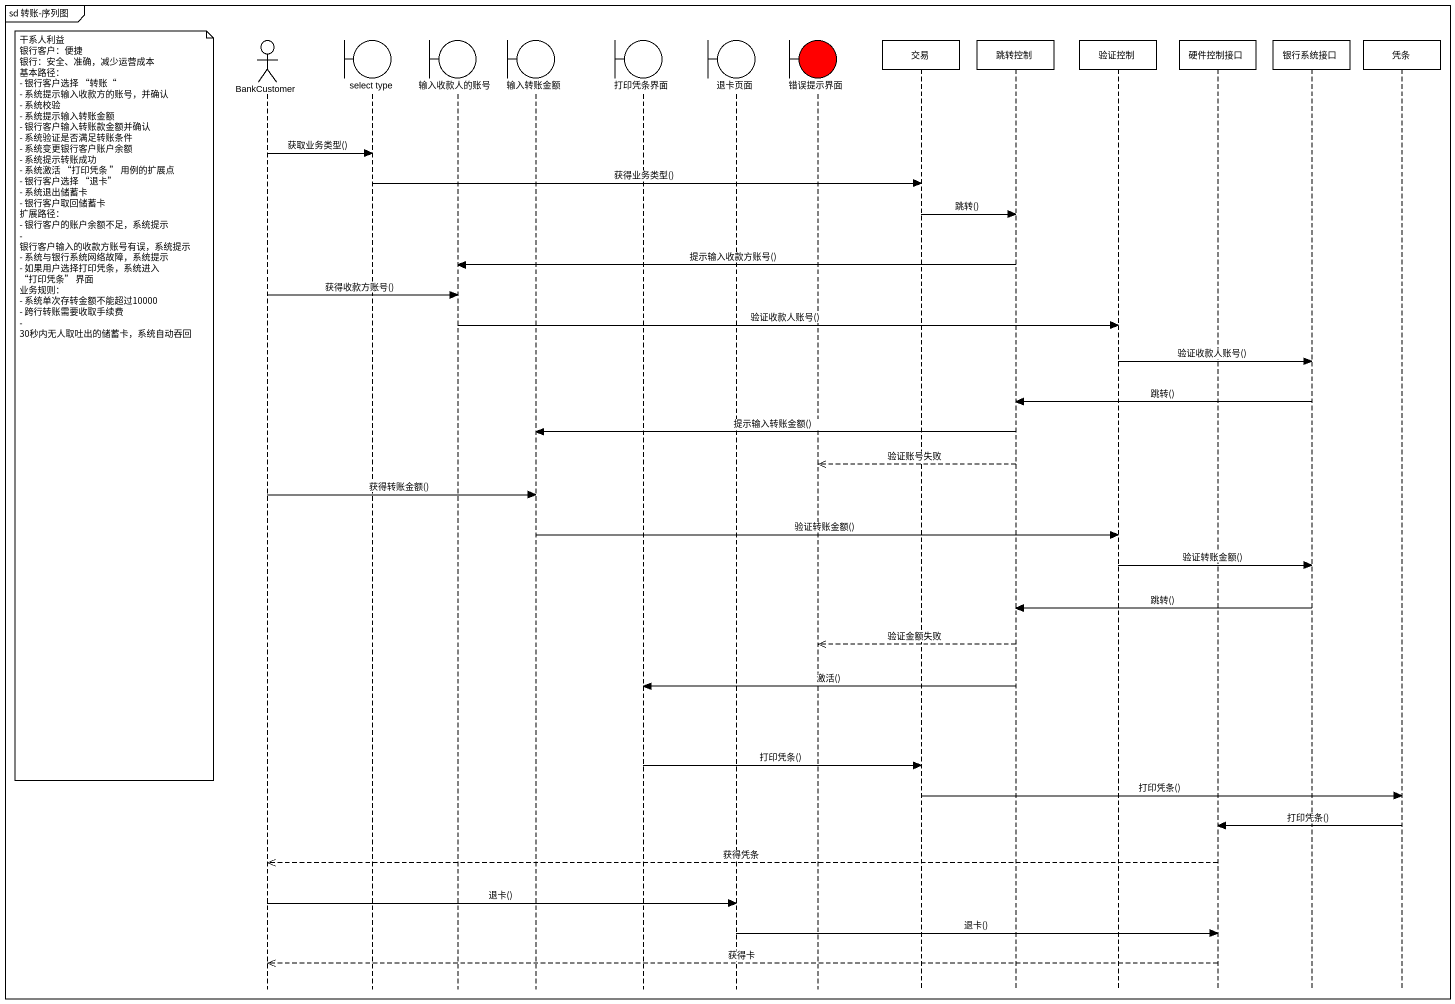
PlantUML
@startuml
mainframe sd 转账-序列图
hide footbox
actor BankCustomer
boundary "select type" as select_type
boundary 输入收款人的账号
boundary 输入转账金额
boundary 打印凭条界面
boundary 退卡页面
boundary 错误提示界面 #FF0000
participant 交易
participant 跳转控制
participant 验证控制
participant 硬件控制接口
participant 银行系统接口
participant 凭条

BankCustomer -> select_type : 获取业务类型()
select_type -> 交易 : 获得业务类型()
交易 -> 跳转控制 : 跳转()
跳转控制 -> 输入收款人的账号 : 提示输入收款方账号()
BankCustomer -> 输入收款人的账号 : 获得收款方账号()
输入收款人的账号 -> 验证控制 : 验证收款人账号()
验证控制 -> 银行系统接口 : 验证收款人账号()
银行系统接口 -> 跳转控制 : 跳转()
note left of BankCustomer
  干系人利益
  银行客户：便捷
  银行：安全、准确，减少运营成本
  基本路径：
  - 银行客户选择 “转账“
  - 系统提示输入收款方的账号，并确认
  - 系统校验
  - 系统提示输入转账金额
  - 银行客户输入转账款金额并确认
  - 系统验证是否满足转账条件
  - 系统变更银行客户账户余额
  - 系统提示转账成功
  - 系统激活 “打印凭条 ” 用例的扩展点
  - 银行客户选择 “退卡”
  - 系统退出储蓄卡
  - 银行客户取回储蓄卡
  扩展路径：
  - 银行客户的账户余额不足，系统提示
  - 银行客户输入的收款方账号有误，系统提示
  - 系统与银行系统网络故障，系统提示
  - 如果用户选择打印凭条，系统进入 “打印凭条” 界面
  业务规则：
  - 系统单次存转金额不能超过10000
  - 跨行转账需要收取手续费
  - 30秒内无人取吐出的储蓄卡，系统自动吞回
end note
跳转控制 -> 输入转账金额 : 提示输入转账金额()
跳转控制 -->> 错误提示界面 : 验证账号失败
BankCustomer -> 输入转账金额 : 获得转账金额()
输入转账金额 -> 验证控制 : 验证转账金额()
验证控制 -> 银行系统接口 : 验证转账金额()
银行系统接口 -> 跳转控制 : 跳转()
跳转控制 -->> 错误提示界面 : 验证金额失败
跳转控制 -> 打印凭条界面 : 激活()
打印凭条界面 -> 交易 : 打印凭条()
交易 -> 凭条 : 打印凭条()
凭条 -> 硬件控制接口 : 打印凭条()
硬件控制接口 -->> BankCustomer : 获得凭条
BankCustomer -> 退卡页面 : 退卡()
退卡页面 -> 硬件控制接口 : 退卡()
硬件控制接口 -->> BankCustomer : 获得卡
@enduml
